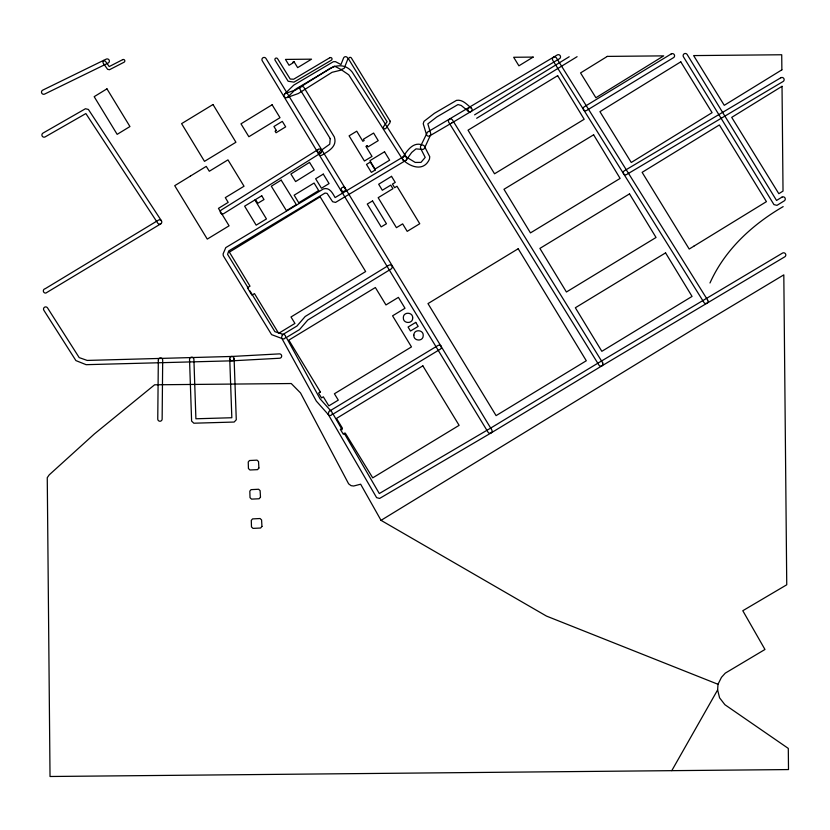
<?xml version="1.0" encoding="UTF-8"?>
<svg xmlns="http://www.w3.org/2000/svg" width="830" height="830" viewBox="0 0 830 830"><rect width="100%" height="100%" fill="white"/><g stroke="black" fill="none" stroke-linecap="round" stroke-linejoin="round"><path stroke-width="1.25" d="M717.618 689.938L718.002 684.283L721.457 677.353L725.275 673.14L764.97 649.475L742.798 610.724L786.747 584.787L783.811 274.865L697.449 326.73L381.032 520.348L360.656 484.212L353.642 486.017L351.08 485.664L348.621 483.828L300.522 392.943L291.247 383.533L154.619 384.798L94.34 433.976L49.178 474.905L47.258 477.686L50.028 776.496L788.5 769.566L788.303 748.421L724.891 704.701L719.579 697.823L717.618 689.938L671.781 770.665M709.982 282.988C724.777 249.84 752.208 224.629 783.167 206.608M406.441 159.817L411.701 152.44L415.996 148.881L422.304 149.441A2.189 2.189 0 0 0 424.67 147.46A2.189 2.189 0 0 0 422.688 145.094C413.319 141.204 407.094 150.645 402.882 157.285A2.189 2.189 0 0 0 404.158 160.678A2.189 2.189 0 0 0 406.825 158.219A2.189 2.189 0 0 0 403.546 156.673L335.113 197.582C332.612 193.234 329.593 186.978 323.451 188.908L225.77 247.62L223.104 253.928L223.312 255.765L271.586 334.635L282.76 338.816A2.189 2.189 0 0 0 285.52 337.416A2.189 2.189 0 0 0 284.109 334.656L274.896 331.668L249.882 290.801M284.68 93.977L293.664 85.189L333.349 61.7L335.476 61.648L340.964 64.543L343.558 58.038A2.189 2.189 0 0 1 346.39 56.824A2.189 2.189 0 0 1 347.614 59.656L344.118 68.423L341.068 69.544L334.521 66.089L296.123 88.81L287.751 97.079A2.189 2.189 0 0 1 284.368 96.685A2.189 2.189 0 0 1 285.489 93.468L296.248 89.671L330.05 68.413C338.069 64.263 346.338 64.678 352.221 72.106L406.233 156.953L415.208 162.421L420.976 162.4L425.199 157.399L420.551 148.259L420.509 146.36L427.481 132.126L557.21 54.988A2.189 2.189 0 0 1 560.219 55.724A2.189 2.189 0 0 1 559.472 58.723L451.717 123.006M318.388 149.338L221.33 209.969A2.189 2.189 0 0 0 220.635 212.978M320.702 153.052L223.644 213.673A2.189 2.189 0 0 1 221.216 213.601M474.594 114.851L569.193 56.751M476.669 118.275L577.099 56.679M160.74 223.861L45.878 293.042A2.189 2.189 0 0 1 43.367 291.226A2.189 2.189 0 0 1 45.173 288.726L158.468 220.126A2.189 2.189 0 0 1 161.456 220.842A2.189 2.189 0 0 1 160.781 223.841A2.189 2.189 0 0 1 157.783 223.197L85.874 113.565L45.069 136.94A2.189 2.189 0 0 1 42.133 135.985A2.189 2.189 0 0 1 43.087 133.039L85.449 108.74L88.385 109.436L161.435 220.801M405.787 160.429L335.559 202.406L332.623 201.732L327.103 193.4L325.028 193.068L228.717 250.951L227.576 254.354L248.533 288.591M451.717 123.006L430.282 135.549L424.919 147.221L429.753 156.714L429.473 159.111C423.891 171.82 410.58 167.214 402.82 159.723L348.766 74.835L341.659 69.969L332.083 72.303L298.323 93.531L286.941 97.587M231.798 356.464L279.368 353.881A2.189 2.189 0 0 1 281.671 355.946A2.189 2.189 0 0 1 279.606 358.238L232.037 360.822L86.123 364.681L75.914 360.594L43.855 310.264A2.189 2.189 0 0 1 44.519 307.245A2.189 2.189 0 0 1 47.538 307.909L79.192 357.606L87.181 360.428L231.871 356.454M718.002 684.283L546.482 616.088L381.032 520.348M471.336 108.025C466.989 104.725 462.694 99.227 456.521 100.357L434.432 113.285L423.985 121.336L423.227 123.691L426.485 134.636A2.189 2.189 0 0 0 429.214 136.099A2.189 2.189 0 0 0 430.677 133.381L427.844 123.878L436.756 116.978L457.953 104.58L461.158 105.42L468.587 111.428M345.187 188.213L265.974 58.474A2.189 2.189 0 0 0 262.965 57.758A2.189 2.189 0 0 0 262.249 60.756L317.672 152.315M317.693 152.347L488.061 432.223A2.189 2.189 0 0 0 491.07 432.949L601.947 365.833L784.744 256.844A2.189 2.189 0 0 0 785.502 253.856A2.189 2.189 0 0 0 782.503 253.088L599.696 362.088L488.818 429.203L379.3 493.549L344.139 433.104M441 346.193L345.207 188.244M441.01 346.203L491.806 429.95A2.189 2.189 0 0 1 491.07 432.949L379.621 498.436L376.623 497.647L328.213 414.409L328.971 411.441L438.001 345.467A2.189 2.189 0 0 1 441.01 346.203A2.189 2.189 0 0 1 440.274 349.212L333.079 414.066L342.188 429.743M234.102 358.591L236.28 419.783L234.153 422.045L193.847 423.207L191.606 421.09L189.531 359.442A2.189 2.189 0 0 1 191.647 357.18A2.189 2.189 0 0 1 193.898 359.286L195.901 418.776L231.829 417.739L229.734 358.695M158.323 360.085L157.762 419.036A2.189 2.189 0 0 0 159.931 421.235A2.189 2.189 0 0 0 162.141 419.077L162.69 360.127A2.189 2.189 0 0 0 160.522 357.927A2.189 2.189 0 0 0 158.323 360.085M413.838 335.123C413.226 341.182 423.269 341.908 423.217 335.631C423.819 329.562 413.797 328.898 413.838 335.123M412.697 317.932C412.987 324.146 402.872 323.866 403.328 317.703C403.11 311.572 413.05 311.873 412.697 317.932M390.069 121.066L390.017 122.684L386.012 128.245A1.453 1.453 0 0 1 383.979 128.577A1.453 1.453 0 0 1 383.647 126.544L387.081 121.771L348.922 59.573A1.453 1.453 0 0 1 349.399 57.561A1.453 1.453 0 0 1 351.401 58.048L390.069 121.066M330.226 138.631L329.738 144.202L319.571 151.496A2.189 2.189 0 0 0 319.062 154.546A2.189 2.189 0 0 0 322.113 155.054C328.825 150.956 337.499 146.381 334.324 136.96L304.008 87.524A2.189 2.189 0 0 0 301 86.808A2.189 2.189 0 0 0 300.273 89.806L330.226 138.631M282.304 334.864L281.526 337.789L316.344 401.118L328.483 414.772A2.189 2.189 0 0 0 331.564 414.938A2.189 2.189 0 0 0 331.741 411.856L320.048 398.794L286.36 337.519L299.547 329.562L307.774 320.027L391.117 268.982A2.189 2.189 0 0 0 391.833 265.974A2.189 2.189 0 0 0 388.834 265.247L305.191 316.479L296.984 326.003L282.304 334.864M258.898 468.037L257.57 469.645L249.944 469.988L248.429 468.535L248.243 461.999L249.488 460.526L257.041 460.142L258.524 461.532L258.898 468.037M260.485 497.149L259.157 498.757L251.532 499.121L250.017 497.658L249.83 491.121L251.075 489.638L258.628 489.254L260.112 490.644L260.485 497.149M261.948 526.417L260.62 528.025L253.005 528.388L251.48 526.926L251.293 520.389L252.538 518.906L260.091 518.522L261.575 519.922L261.948 526.417M367.233 145.603L365.947 146.433L372.016 156.424L364.422 161.01L349.088 135.861L356.744 131.181L362.845 141.297L364.183 140.519L363.364 139.264L373.614 133.049L378.221 140.644L367.991 146.9L367.233 145.603M309.528 162.379L290.894 174.02L295.605 181.573L314.248 169.943L309.528 162.379M293.913 61.524L292.772 62.229L293.146 62.841L289.068 65.29L285.468 59.418L311.541 59.169L297.659 67.635L293.913 61.524M276.338 130.435L275.104 131.202L276.058 132.758L285.676 126.855L282.304 121.367L273.931 126.502L276.338 130.435M281.173 180.12L271.317 186.21L286.433 210.685L296.289 204.585L281.173 180.12M607.311 56.399L580.554 72.926L595.888 97.743L663.689 55.869L607.311 56.399M782.026 86.31L731.707 117.372L778.81 193.691L783.022 191.097L782.026 86.31M680.776 61.835L599.934 111.656L631.257 162.483L712.099 112.652L680.776 61.835M781.87 69.844L724.258 105.317L693.631 55.589L781.725 54.759L781.87 69.844M693.818 246.209L689.201 249.052L642.13 172.35L719.361 124.946L766.432 201.649L693.818 246.209M781.943 197.146L776.548 200.466L687.167 54.521A2.189 2.189 0 0 0 684.159 53.805A2.189 2.189 0 0 0 683.443 56.803L773.965 204.626L776.984 205.342L784.236 200.87A2.189 2.189 0 0 0 784.952 197.862A2.189 2.189 0 0 0 781.943 197.146M106.956 88.841L94.174 96.674L117.155 134.356L129.947 126.544L106.956 88.841M190.288 176.147L174.725 185.681L207.272 239.102L229.08 225.812L218.456 208.372L228.188 202.385L225.304 197.633L244.03 186.231L227.96 159.879L209.316 171.25L206.234 166.384L190.288 176.147M323.275 174.103L315.649 178.772L321.459 188.234L329.074 183.565L323.275 174.103M375.181 170.036L371.352 172.381L366.487 164.413L370.315 162.089L375.181 170.036M391.521 176.344L378.667 184.239L382.329 190.257L390.743 185.132L392.943 188.701L378.158 197.685L396.429 227.669L402.643 223.872L407.198 231.363L419.752 223.727L396.968 186.252L394.613 187.684L392.455 184.084L395.246 182.403L391.521 176.344M272.105 104.777L240.97 123.836L248.865 136.732L280.011 117.684L272.105 104.777M533.161 57.094L518.906 65.819L513.666 57.27L533.161 57.094M318.679 190.558L298.738 202.728L294.152 195.195L314.093 183.036L318.679 190.558M320.38 391.988L318.575 393.088L321.511 397.923L323.327 396.813L328.836 405.88L338.287 400.122L334.407 393.762L411.473 346.909L392.569 315.825L405.009 308.262L398.4 297.368L385.96 304.942L375.357 287.522L288.84 340.124L320.38 391.988M213.009 104.518L181.604 123.639L204.491 161.352L235.928 142.252L213.009 104.518M261.74 195.797L255.526 199.574L257.788 203.298L264.013 199.532L261.74 195.797M384.529 151.776L369.921 160.678L375.036 169.071L389.644 160.169L384.529 151.776M320.162 196.814L229.381 252.123L250.006 286.174L247.423 287.751L251.915 295.138L254.468 293.592L278.652 333.328L294.93 323.43L290.998 316.977L365.646 271.545L320.162 196.814M557.656 75.675L468.037 130.186L494.545 173.792L584.175 119.281L557.656 75.675M671.252 53.919L584.362 106.728A2.189 2.189 0 0 0 583.625 109.726A2.189 2.189 0 0 0 586.634 110.463L673.524 57.654A2.189 2.189 0 0 0 674.251 54.645A2.189 2.189 0 0 0 671.252 53.919M593.616 134.802L503.966 189.292L530.463 232.898L620.114 178.419L593.616 134.802M518.19 248.751L427.979 303.604L496.091 415.633L586.302 360.76L518.19 248.751M629.514 193.878L539.894 248.409L566.423 292.004L656.042 237.473L629.514 193.878M422.854 365.843L336.482 418.434L342.417 428.176L340.383 429.411L343.34 434.277L345.28 433.104L372.722 477.852L459.115 425.344L422.854 365.843M665.567 252.88L575.346 307.754L601.843 351.318L692.054 296.424L665.567 252.88M254.893 199.957L244.632 206.172L256.169 225.169L266.451 218.944L254.893 199.957M415.757 322.393L408.08 327.041L410.487 331.035L418.175 326.398L415.757 322.393M780.833 77.761L624.378 170.762A2.189 2.189 0 0 0 623.6 173.761A2.189 2.189 0 0 0 626.598 174.528L783.084 81.516A2.189 2.189 0 0 0 783.831 78.518A2.189 2.189 0 0 0 780.833 77.761M329.832 57.737L293.675 79.213L290.21 79.058L277.573 58.733A1.453 1.453 0 0 0 275.57 58.266A1.453 1.453 0 0 0 275.104 60.268L288.145 81.247L293.976 82.139L331.315 60.248A1.453 1.453 0 0 0 331.824 58.245A1.453 1.453 0 0 0 329.832 57.737M372.546 200.922L367.265 204.056L381.167 226.891L386.458 223.758L372.546 200.922M122.705 59.636L109.228 66.576L105.638 61.545A1.453 1.453 0 0 0 103.605 61.202A1.453 1.453 0 0 0 103.262 63.236L107.578 69.295L109.436 69.741L124.033 62.229A1.453 1.453 0 0 0 124.666 60.268A1.453 1.453 0 0 0 122.705 59.636M103.491 60.424L42.724 90.148A2.189 2.189 0 0 0 41.718 93.074A2.189 2.189 0 0 0 44.644 94.07L108.128 63.059A2.189 2.189 0 0 0 109.155 60.144A2.189 2.189 0 0 0 106.24 59.117L103.511 60.414M707.7 300.19L556.453 57.955A2.189 2.189 0 0 0 553.444 57.26A2.189 2.189 0 0 0 552.749 60.268L703.985 302.504A2.189 2.189 0 0 0 707.004 303.209A2.189 2.189 0 0 0 707.7 300.19M602.673 362.814L452.464 119.977A2.189 2.189 0 0 0 449.455 119.261A2.189 2.189 0 0 0 448.75 122.269L598.959 365.117A2.189 2.189 0 0 0 601.968 365.823A2.189 2.189 0 0 0 602.673 362.814M230.201 360.002A2.189 2.189 0 0 0 233.946 359.442A2.189 2.189 0 0 0 231.591 356.485A2.189 2.189 0 0 0 230.201 360.002M341.836 190.962A2.189 2.189 0 0 0 345.456 189.863A2.189 2.189 0 0 0 342.697 187.279A2.189 2.189 0 0 0 341.836 190.962M318.056 152.793A2.189 2.189 0 0 0 321.677 151.683A2.189 2.189 0 0 0 318.907 149.099A2.189 2.189 0 0 0 318.056 152.793M468.431 111.282A2.189 2.189 0 0 0 472.073 110.266A2.189 2.189 0 0 0 469.375 107.62A2.189 2.189 0 0 0 468.431 111.282"/></g></svg>
